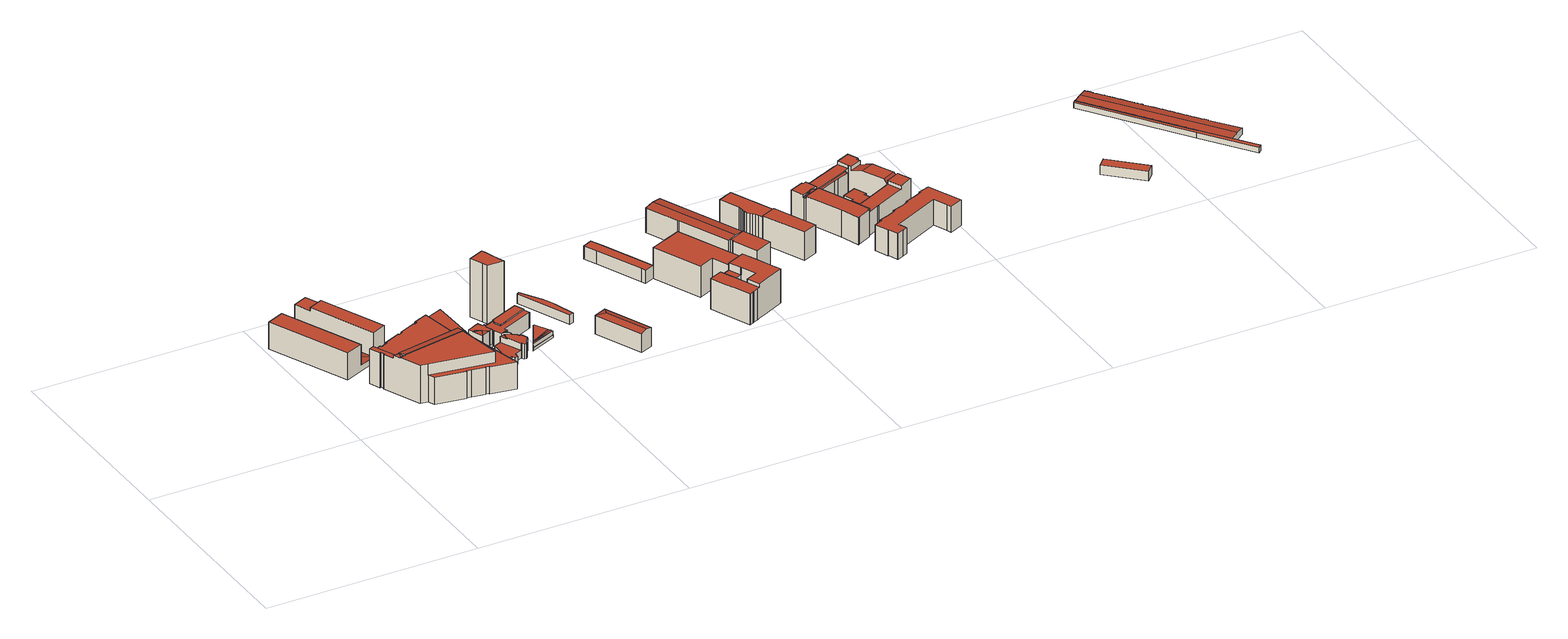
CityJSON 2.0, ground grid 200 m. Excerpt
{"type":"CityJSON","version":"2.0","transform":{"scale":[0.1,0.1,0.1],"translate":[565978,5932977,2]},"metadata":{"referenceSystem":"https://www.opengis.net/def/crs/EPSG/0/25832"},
"CityObjects":{
"building1":{"type":"Building","attributes":{"Gemeindeschluessel":"02000000","Geometrietyp2DReferenz":"3000","function":"31001_1120","roofType":"1000","measuredHeight":28.98,"storeysAboveGround":6},"geometry":[{"type":"MultiSurface","lod":"2","boundaries":[[[0,1,2]],[[3,4,0,2]],[[0,5,6,1]],[[7,8,9,10]],[[11,12,13,14]],[[0,15,5]],[[15,0,4]],[[6,5,16,17]],[[18,19,20,21]],[[2,22,23,3]],[[7,14,13,8]],[[24,12,11,15,4,3,23,25,26]],[[18,21,27,28,29,30,24,26]],[[28,27,31,22,2,1,6]],[[5,15,11,14,7,10,16]],[[24,30,9,8,13,12]],[[30,29,17,16,10,9]],[[29,28,6,17]],[[19,18,26,25]],[[31,27,21,20]],[[31,20,19,25,23,22]]],"semantics":{"surfaces":[{"type":"RoofSurface"},{"type":"WallSurface"},{"type":"GroundSurface"}],"values":[0,0,0,0,0,0,0,0,1,1,1,1,2,1,1,1,1,1,1,1,0]}}]},
"building2":{"type":"Building","attributes":{"Gemeindeschluessel":"02000000","Geometrietyp2DReferenz":"3000","function":"31001_1120","roofType":"1000","measuredHeight":38.18,"storeysAboveGround":10},"geometry":[{"type":"MultiSurface","lod":"2","boundaries":[[[32,33,34,35,36,37,38,39]],[[40,41,42,43]],[[44,41,40]],[[45,46,41,44]],[[46,42,41]],[[47,48,49,50,51,52]],[[53,54,55,56,57,58,59]],[[60,38,37,61]],[[62,35,34,63]],[[63,34,33,64]],[[64,33,32,65]],[[65,32,39,66]],[[67,68,69,70]],[[70,69,71,72]],[[72,71,73,74]],[[74,73,75,76]],[[76,75,77,78]],[[78,77,79,80]],[[80,79,81,82]],[[82,81,83,84]],[[84,83,85,86]],[[86,85,87,88]],[[45,89,90,46]],[[91,48,47,90]],[[46,90,47,52,42]],[[92,93,94,95]],[[96,97,98,99]],[[99,98,100,101]],[[101,100,102,103]],[[103,102,104,105]],[[105,104,106,107]],[[107,106,108,109]],[[110,111,95,112]],[[53,113,114,54]],[[54,114,115,55]],[[116,117,118,119]],[[120,58,57,121]],[[55,115,122,56]],[[123,124,125,126,118,117,127]],[[128,129,89,45,44,40,43,36,35,62]],[[96,99,101,103,105,107,109,110,112,128,62,63,64,65,66,67,70,72,74,76,78,80,82,84,86,88,130,116,119,131,132,133,134,135,120,121,136]],[[108,106,104,102,100,98,97,137,122,115,114,113,92,95,111]],[[137,97,96,136]],[[133,132,125,124]],[[132,131,126,125]],[[136,121,57,56,122,137]],[[131,119,118,126]],[[116,130,138,139,127,117]],[[108,111,110,109]],[[48,91,93,92,113,53,59,49]],[[120,135,50,49,59,58]],[[129,128,112,95,94]],[[43,42,52,51,140,61,37,36]],[[135,134,141,140,51,50]],[[134,133,124,123,142,141]],[[142,123,127,139]],[[138,130,88,87]],[[67,66,39,38,60,68]],[[129,94,93,91,90,89]],[[138,87,85,83,81,79,77,75,73,71,69,68,60,61,140,141,142,139]]],"semantics":{"surfaces":[{"type":"RoofSurface"},{"type":"WallSurface"},{"type":"GroundSurface"}],"values":[0,0,0,0,0,0,0,1,1,1,1,1,1,1,1,1,1,1,1,1,1,1,1,1,1,1,1,1,1,1,1,1,1,1,1,1,1,1,0,1,2,0,1,1,1,1,1,1,1,1,1,1,1,1,1,1,1,1,0,0]}}]},
"building3":{"type":"Building","attributes":{"Gemeindeschluessel":"02000000","Geometrietyp2DReferenz":"3000","function":"31001_2070","roofType":"1000","measuredHeight":17.61,"storeysAboveGround":4},"geometry":[{"type":"MultiSurface","lod":"2","boundaries":[[[143,144,145,146,147,148]],[[149,150,144,143]],[[151,152,153,154]],[[152,155,156,157,153]],[[158,159,160,161]],[[162,163,164,165]],[[166,167,162,165]],[[162,168,163]],[[167,169,168,162]],[[170,171,172]],[[173,174,175,176,170,172]],[[174,177,178,179,175]],[[180,181,182,183,184]],[[185,186,187,188]],[[189,185,188]],[[190,186,185]],[[191,192,193]],[[194,195,196,197]],[[198,199,200]],[[201,202,203]],[[154,204,205,151]],[[147,206,207,148]],[[146,206,147]],[[208,157,156,209]],[[164,155,152,165]],[[159,210,211,160]],[[212,213,214,215]],[[215,214,216,217]],[[198,217,216,218,199]],[[219,220,221,222]],[[223,224,225,226]],[[158,227,210,159]],[[201,178,177,202]],[[228,229,230]],[[173,231,232,174]],[[233,234,230]],[[188,235,189]],[[236,237,229,228]],[[238,239,240]],[[241,184,183,242]],[[243,181,180,244]],[[244,180,184,241]],[[237,245,240]],[[188,245,237,236]],[[246,247,248,249]],[[185,250,190]],[[251,252,253,254]],[[193,255,256,191]],[[257,258,259,260]],[[261,262,263,264]],[[264,263,265,266]],[[267,196,195,268]],[[199,218,269,200]],[[270,197,196,267,271,161,160,211]],[[209,156,155,164,163,168,169,272]],[[273,274,275,276,224,223]],[[242,183,182,277,278,279]],[[185,189,235,234,233,280,203,202,177,174,232]],[[281,192,191,256,258,257]],[[222,221,217,198,200,269,282,283,284,285]],[[286,287,239,238,187,186,190,250,252,251]],[[288,149,143,148,207,289,290]],[[265,263,262,291,259,258,256,255,253,252,250,185,232,231,275,274]],[[286,251,254,281,257,260,292,261,264,266,273,223,226,271,267,268,293,294,219,222,285,288,290,208,209,272,278,277,246,249]],[[295,270,211,210,227,225,224,276]],[[248,247,243,244,241,242,279,296,212,215,217,221,220,280,233,230,229,237,240,239,287]],[[297,282,269,218,216,214,213,205,204,289,207,206,146]],[[208,290,289,204,154,153,157]],[[150,149,288,285,284]],[[278,272,169,167,166,296,279]],[[219,294,179,178,201,203,280,220]],[[293,268,195,194,171,170,176]],[[261,292,291,262]],[[292,260,259,291]],[[281,254,253,255,193,192]],[[246,277,182,181,243,247]],[[248,287,286,249]],[[273,266,265,274]],[[295,276,275,231,173,172]],[[294,293,176,175,179]],[[205,213,212,296,166,165,152,151]],[[194,197,270,295,172,171]],[[271,226,225,227,158,161]],[[283,282,297]],[[297,146,145]],[[188,187,238,240,245]],[[235,188,236,234]],[[230,234,236,228]],[[283,297,145,144,150,284]]],"semantics":{"surfaces":[{"type":"RoofSurface"},{"type":"WallSurface"},{"type":"GroundSurface"}],"values":[0,0,0,0,0,0,0,0,0,0,0,0,0,0,0,0,0,0,0,0,1,1,1,1,1,1,1,1,1,1,1,1,1,1,1,1,1,1,1,1,1,1,1,1,1,1,1,1,1,1,1,1,1,1,1,1,1,1,1,1,1,1,0,2,0,0,0,1,1,1,1,1,1,1,1,1,1,1,1,1,1,1,1,1,1,0,0,0,0]}}]},
"building4":{"type":"Building","attributes":{"Gemeindeschluessel":"02000000","Geometrietyp2DReferenz":"3000","function":"31001_1120","roofType":"1000","measuredHeight":56.13,"storeysAboveGround":15},"geometry":[{"type":"MultiSurface","lod":"2","boundaries":[[[298,299,300,301]],[[301,300,302,303]],[[303,302,304,305]],[[305,304,306,307]],[[307,306,308,309]],[[309,308,310,311]],[[299,298,311,310]],[[311,298,301,303,305,307,309]],[[299,310,308,306,304,302,300]]],"semantics":{"surfaces":[{"type":"WallSurface"},{"type":"GroundSurface"},{"type":"RoofSurface"}],"values":[0,0,0,0,0,0,0,1,2]}}]},
"building5":{"type":"Building","attributes":{"Gemeindeschluessel":"02000000","Geometrietyp2DReferenz":"3000","function":"31001_3290","roofType":"1000","measuredHeight":6.52,"storeysAboveGround":2},"geometry":[{"type":"MultiSurface","lod":"2","boundaries":[[[312,313,314,315]],[[316,317,318]],[[316,319,320,321,317]],[[321,322,317]],[[321,323,324,322]],[[325,326,327,328]],[[329,330,331,332,333]],[[332,334,335,333]],[[332,336,337,334]],[[331,336,332]],[[338,312,315,339]],[[313,316,318,314]],[[340,327,326,341]],[[324,325,328,322]],[[342,343,344,345,346,338,339,347,348,349,340,341,350,351,352,353,354]],[[345,344,343,342,354,337,336,331,330,320,319]],[[315,314,318,317,322,328,327,340,349,348,347,339]],[[323,333,335,352,351]],[[337,354,353,352,335,334]],[[325,324,323,351,350,341,326]],[[321,320,330,329,333,323]],[[316,313,312,338,346,345,319]]],"semantics":{"surfaces":[{"type":"RoofSurface"},{"type":"WallSurface"},{"type":"GroundSurface"}],"values":[0,0,0,0,0,0,0,0,0,0,1,1,1,1,2,1,1,1,1,1,1,1]}}]},
"building6":{"type":"Building","attributes":{"Gemeindeschluessel":"02000000","Geometrietyp2DReferenz":"3000","function":"31001_3290","roofType":"1000","measuredHeight":9,"storeysAboveGround":1},"geometry":[{"type":"MultiSurface","lod":"2","boundaries":[[[355,356,357,358,359,360,361,362]],[[363,364,365,366,367,368,369,370]],[[370,369,356,355]],[[369,368,357,356]],[[368,367,358,357]],[[367,366,359,358]],[[366,365,360,359]],[[365,364,361,360]],[[364,363,362,361]],[[363,370,355,362]]],"semantics":{"surfaces":[{"type":"GroundSurface"},{"type":"RoofSurface"},{"type":"WallSurface"}],"values":[0,1,2,2,2,2,2,2,2,2]}}]},
"building7":{"type":"Building","attributes":{"Gemeindeschluessel":"02000000","Geometrietyp2DReferenz":"3000","function":"31001_2010","roofType":"3200","measuredHeight":19.61,"storeysAboveGround":4},"geometry":[{"type":"MultiSurface","lod":"2","boundaries":[[[371,372,373]],[[374,375,371,373]],[[375,376,372,371]],[[377,373,372,378]],[[378,372,376,379]],[[380,377,378,379]],[[380,379,376,375,374]],[[377,380,374,373]]],"semantics":{"surfaces":[{"type":"RoofSurface"},{"type":"WallSurface"},{"type":"GroundSurface"}],"values":[0,0,0,1,1,2,1,1]}}]},
"building8":{"type":"Building","attributes":{"Gemeindeschluessel":"02000000","Geometrietyp2DReferenz":"3000","function":"51009_1610","roofType":"1000","measuredHeight":12.76},"geometry":[{"type":"MultiSurface","lod":"2","boundaries":[[[381,382,383,384]],[[384,383,385,386]],[[386,385,387,388]],[[389,390,391,392]],[[392,391,393,394]],[[394,393,382,381]],[[395,396,390,389]],[[396,395,388,387]],[[388,395,389,392,394,381,384,386]],[[396,387,385,383,382,393,391,390]]],"semantics":{"surfaces":[{"type":"WallSurface"},{"type":"GroundSurface"},{"type":"RoofSurface"}],"values":[0,0,0,0,0,0,0,0,1,2]}}]},
"building9":{"type":"Building","attributes":{"Gemeindeschluessel":"02000000","Geometrietyp2DReferenz":"3000","function":"31001_2010","roofType":"1000","measuredHeight":33.05,"storeysAboveGround":7},"geometry":[{"type":"MultiSurface","lod":"2","boundaries":[[[397,398,399,400]],[[401,402,403,395]],[[404,405,406,407]],[[400,408,409,397]],[[410,411,412,413]],[[413,412,414,415]],[[415,414,416,417]],[[418,419,420,421]],[[398,422,423,399]],[[424,425,426,427]],[[402,428,429,430,431,432,418,421,433,434,435,436,406,405,437,438,403]],[[439,440,416,414,412,411,441,442,424,427,443,444,445,446,409,408,447,448,449,450]],[[422,451,422,452,453,454,426,425,455,456,457,458,420,419,459,423]],[[401,460,461,462,463,431,430,429,428,402]],[[450,449,448,447,408,400,399,423,459,464,465,466,467,468,469,470]],[[436,435,434,433,421,420,458,457,456,471,472,473,474,475,476,477,478,407,406]],[[479,480,481,482,410,413,415,417,483,484,470,469,468,467,466,465,464,485,486,463,462,461,460,401,395,487,488,404,407,478,477,476,475,474,473,472,471],[489,490,491,490,492,493,494,495,496,497,498,499]],[[403,438,437,405,404,488,487,395]],[[486,485,464,459,419,418,432,431,463]],[[484,483,417,416,440,439,450,470]],[[493,492,490,491,451,422,398,397,409,446]],[[445,444,443,496,495,494,493,446]],[[443,427,426,454,453,499,498,497,496]],[[481,480,479,471,456,455,425,424,442]],[[490,489,499,453,452,422,451,491]],[[410,482,481,442,441,411]]],"semantics":{"surfaces":[{"type":"RoofSurface"},{"type":"WallSurface"},{"type":"GroundSurface"}],"values":[0,1,1,1,1,1,1,1,1,1,0,0,0,1,1,1,2,1,1,1,1,1,1,1,1,1]}}]},
"building10":{"type":"Building","attributes":{"Gemeindeschluessel":"02000000","Geometrietyp2DReferenz":"3000","function":"31001_2010","roofType":"3100","measuredHeight":24.82,"storeysAboveGround":7},"geometry":[{"type":"MultiSurface","lod":"2","boundaries":[[[500,501,502,503,504,505,506]],[[504,507,508,505]],[[509,503,502,510]],[[510,502,501,511]],[[511,501,500,512]],[[513,508,507,514]],[[515,506,505,508,513]],[[512,500,506,515]],[[514,507,504,503,509]],[[514,509,510,511,512,515,513]]],"semantics":{"surfaces":[{"type":"RoofSurface"},{"type":"WallSurface"},{"type":"GroundSurface"}],"values":[0,0,1,1,1,1,1,1,1,2]}}]},
"building11":{"type":"Building","attributes":{"Gemeindeschluessel":"02000000","Geometrietyp2DReferenz":"3000","function":"31001_2140","roofType":"1000","measuredHeight":24.05,"storeysAboveGround":6},"geometry":[{"type":"MultiSurface","lod":"2","boundaries":[[[516,517,518,519]],[[519,518,520,521]],[[520,518,517,522,523,524]],[[516,519,521,509,514,525]],[[509,521,520,524]],[[516,525,522,517]],[[525,514,523,522]],[[514,509,524,523]]],"semantics":{"surfaces":[{"type":"WallSurface"},{"type":"RoofSurface"},{"type":"GroundSurface"}],"values":[0,0,1,2,0,0,0,0]}}]},
"building12":{"type":"Building","attributes":{"Gemeindeschluessel":"02000000","Geometrietyp2DReferenz":"3000","function":"31001_1110","roofType":"1000","measuredHeight":24.93,"storeysAboveGround":6},"geometry":[{"type":"MultiSurface","lod":"2","boundaries":[[[526,527,528,529]],[[529,528,530,531]],[[531,530,532,533]],[[534,535,536,537]],[[537,536,538,539]],[[539,538,540,541]],[[541,540,542,543]],[[543,542,544,545]],[[545,544,546,547]],[[548,549,550,551]],[[551,550,552,553]],[[553,552,554,555]],[[555,554,527,526]],[[556,557,558,559]],[[559,558,560,561]],[[535,534,533,532]],[[561,560,549,548]],[[547,546,557,556]],[[547,556,559,561,548,551,553,555,526,529,531,533,534,537,539,541,543,545]],[[557,546,544,542,540,538,536,535,532,530,528,527,554,552,550,549,560,558]]],"semantics":{"surfaces":[{"type":"WallSurface"},{"type":"GroundSurface"},{"type":"RoofSurface"}],"values":[0,0,0,0,0,0,0,0,0,0,0,0,0,0,0,0,0,0,1,2]}}]},
"building13":{"type":"Building","attributes":{"Gemeindeschluessel":"02000000","Geometrietyp2DReferenz":"3000","function":"31001_1120","roofType":"1000","measuredHeight":27.24,"storeysAboveGround":7},"geometry":[{"type":"MultiSurface","lod":"2","boundaries":[[[562,563,564,565]],[[566,567,568,569]],[[566,565,564,567]],[[567,564,563,568]],[[568,563,562,569]],[[569,562,565,566]]],"semantics":{"surfaces":[{"type":"RoofSurface"},{"type":"GroundSurface"},{"type":"WallSurface"}],"values":[0,1,2,2,2,2]}}]},
"building14":{"type":"Building","attributes":{"Gemeindeschluessel":"02000000","Geometrietyp2DReferenz":"3000","function":"31001_1120","roofType":"1000","measuredHeight":28.28,"storeysAboveGround":7},"geometry":[{"type":"MultiSurface","lod":"2","boundaries":[[[570,571,572,573,574,575,576,577]],[[578,579,580,581]],[[582,583,579,578]],[[584,585,586,579,583]],[[586,587,580,579]],[[588,589,590,591,592,593]],[[594,595,596,597,589,588]],[[598,599,595,594]],[[600,601,602,603,604,605]],[[606,607,608,609,610,611]],[[612,613,614]],[[615,577,576,616]],[[616,576,575,617]],[[617,575,574,618]],[[580,572,571,581]],[[584,619,620,585]],[[621,622,623,624]],[[625,626,627,628]],[[628,627,629,630]],[[630,629,631,632]],[[632,631,633,634]],[[634,633,635,636]],[[610,637,638,611]],[[639,640,641,642]],[[642,641,643,644]],[[644,643,645,646]],[[612,647,648,613]],[[649,650,651,652]],[[652,651,653,654]],[[654,653,655,656]],[[656,655,657,658]],[[659,660,661,662]],[[663,664,665,666]],[[666,665,667,668]],[[668,667,669,670]],[[670,669,671,672]],[[672,671,673,674]],[[674,673,675,676]],[[677,678,679,680]],[[592,681,682,593]],[[683,591,590,684]],[[685,597,596,686]],[[598,603,602,599]],[[687,600,605,688]],[[689,609,608,690]],[[690,608,607,691]],[[692,693,694,695,582,578,581,571,570,577,615]],[[696,614,613,648,650,649,697,698,699,700,586,585,620]],[[701,702,703,704,705,604,603,598,594,588,593,682,706,707]],[[708,709,659,662,710,711,639,642,644,646,712,621,624,713,695,694,693,692,615,616,617,618,714,625,628,630,632,634,636,715,716,663,666,668,670,672,674,676,717,718,683,684,719,685,686,720,721,722],[704,703,702,701,707,723,724,725,726,689,690,691,727,700,699,698,697,649,652,654,656,658,728,729,705]],[[713,624,623,619,584,583,582,695]],[[635,730,680,679,664,663,716,715,636]],[[725,724,723,707,706,678,677,731,732]],[[639,711,710,662,661,733,734,735,640]],[[657,736,688,605,604,705,729,728,658]],[[659,709,708,722,601,600,687,737,660]],[[738,681,592,591,683,718,717,676,675]],[[595,599,602,601,722,721,720,686,596]],[[589,597,685,719,684,590]],[[637,610,609,689,726,725,732]],[[700,727,691,607,606,587,586]],[[712,646,645,739,622,621]],[[740,735,734,647,612,614,696]],[[572,580,587,606,611,638,741,573]],[[574,573,741,626,625,714,618]],[[678,706,682,681,738,675,673,671,669,667,665,664,679]],[[734,733,661,660,737,687,688,736,657,655,653,651,650,648,647]],[[638,637,732,731,677,680,730,635,633,631,629,627,626,741]],[[623,622,739,645,643,641,640,735,740,696,620,619]]],"semantics":{"surfaces":[{"type":"RoofSurface"},{"type":"WallSurface"},{"type":"GroundSurface"}],"values":[0,0,0,0,0,0,0,0,0,0,0,1,1,1,1,1,1,1,1,1,1,1,1,1,1,1,1,1,1,1,1,1,1,1,1,1,1,1,1,1,1,1,1,1,1,1,1,1,1,2,1,1,1,1,1,1,1,1,1,1,1,1,1,1,1,0,0,0,0]}}]},
"building15":{"type":"Building","attributes":{"Gemeindeschluessel":"02000000","Geometrietyp2DReferenz":"3000","function":"31001_1120","roofType":"1000","measuredHeight":24.72,"storeysAboveGround":7},"geometry":[{"type":"MultiSurface","lod":"2","boundaries":[[[742,743,744,745,746,747,748,749,750,751,752,753,754,755,756,757,758,759,760,761,762,763,764,765,766,767,768,769]],[[770,771,772,773,774,775,776,777,778,779,780,781,782,783,784,785,786,787,788,789,790,791,792,793,794,795,796,797]],[[797,796,743,742]],[[796,795,744,743]],[[795,794,745,744]],[[794,793,746,745]],[[793,792,747,746]],[[792,791,748,747]],[[791,790,749,748]],[[790,789,750,749]],[[789,788,751,750]],[[788,787,752,751]],[[787,786,753,752]],[[786,785,754,753]],[[785,784,755,754]],[[784,783,756,755]],[[783,782,757,756]],[[782,781,758,757]],[[781,780,759,758]],[[780,779,760,759]],[[779,778,761,760]],[[778,777,762,761]],[[777,776,763,762]],[[776,775,764,763]],[[775,774,765,764]],[[774,773,766,765]],[[773,772,767,766]],[[772,771,768,767]],[[771,770,769,768]],[[770,797,742,769]]],"semantics":{"surfaces":[{"type":"GroundSurface"},{"type":"RoofSurface"},{"type":"WallSurface"}],"values":[0,1,2,2,2,2,2,2,2,2,2,2,2,2,2,2,2,2,2,2,2,2,2,2,2,2,2,2,2,2]}}]},
"building16":{"type":"Building","attributes":{"Gemeindeschluessel":"02000000","Geometrietyp2DReferenz":"3000","function":"51009_1610","roofType":"1000","measuredHeight":9},"geometry":[{"type":"MultiSurface","lod":"2","boundaries":[[[798,799,800,801,802,803,804,805]],[[806,807,808,809,810,811,812,813]],[[813,812,799,798]],[[812,811,800,799]],[[811,810,801,800]],[[810,809,802,801]],[[809,808,803,802]],[[808,807,804,803]],[[807,806,805,804]],[[806,813,798,805]]],"semantics":{"surfaces":[{"type":"GroundSurface"},{"type":"RoofSurface"},{"type":"WallSurface"}],"values":[0,1,2,2,2,2,2,2,2,2]}}]},
"building17":{"type":"Building","attributes":{"Gemeindeschluessel":"02000000","Geometrietyp2DReferenz":"3000","function":"51009_1750","roofType":"1000","measuredHeight":9},"geometry":[{"type":"MultiSurface","lod":"2","boundaries":[[[814,815,816,817]],[[818,819,820,821]],[[821,820,815,814]],[[820,819,816,815]],[[819,818,817,816]],[[818,821,814,817]]],"semantics":{"surfaces":[{"type":"GroundSurface"},{"type":"RoofSurface"},{"type":"WallSurface"}],"values":[0,1,2,2,2,2]}}]},
"building18":{"type":"Building","attributes":{"Gemeindeschluessel":"02000000","Geometrietyp2DReferenz":"3000","function":"51009_1610","roofType":"1000","measuredHeight":5.81},"geometry":[{"type":"MultiSurface","lod":"2","boundaries":[[[822,823,824,825]],[[825,824,826,827]],[[828,829,830,826,824,823]],[[831,832,822,825,827,833]],[[833,827,826,830]],[[822,832,828,823]],[[832,831,829,828]],[[831,833,830,829]]],"semantics":{"surfaces":[{"type":"WallSurface"},{"type":"RoofSurface"},{"type":"GroundSurface"}],"values":[0,0,1,2,0,0,0,0]}}]},
"building19":{"type":"Building","attributes":{"Gemeindeschluessel":"02000000","Geometrietyp2DReferenz":"3000","function":"31001_2140","roofType":"3100","measuredHeight":7.08,"storeysAboveGround":1},"geometry":[{"type":"MultiSurface","lod":"2","boundaries":[[[834,835,836,837,838,839,840,841,842,843,844,845,846,847,848,849,850,851,852,853,854,855,856,857,858,859,860,861,862,863,864,865,866,867,868,869,870,871,872,873,874,875,876,877,878,879,880,881,882,883,884,885,886,887,888,889,890,891,892,893,894,895,896,897,898,899,900,901,902,903,904,905,906,907,908,909,910,911]],[[909,912,913,914,915,916,917,918,919,920,921,922,923,924,925,926,927,928,929,930,931,932,933,934,935,936,937,938,939,940,941,942,943,944,945,946,947,948,949,950,951,952,953,954,955,956,957,958,959,960,961,962,963,964,965,966,967,968,969,970,971,972,973,974,975,976,977,978,979,980,981,982,983,910]],[[984,908,907,985]],[[985,907,906,986]],[[986,906,905,987]],[[987,905,904,988]],[[988,904,903,989]],[[989,903,902,990]],[[990,902,901,991]],[[991,901,900,992]],[[992,900,899,993]],[[993,899,898,994]],[[994,898,897,995]],[[995,897,896,996]],[[996,896,895,997]],[[997,895,894,998]],[[998,894,893,999]],[[999,893,892,1000]],[[1000,892,891,1001]],[[1001,891,890,1002]],[[1002,890,889,1003]],[[1003,889,888,1004]],[[1004,888,887,1005]],[[1005,887,886,1006]],[[1006,886,885,1007]],[[1007,885,884,1008]],[[1008,884,883,1009]],[[1009,883,882,1010]],[[1010,882,881,1011]],[[1011,881,880,1012]],[[1012,880,879,1013]],[[1013,879,878,1014]],[[1014,878,877,1015]],[[1015,877,876,1016]],[[1016,876,875,1017]],[[1017,875,874,1018]],[[1018,874,873,1019]],[[1019,873,872,1020]],[[1020,872,871,1021]],[[1021,871,870,1022]],[[1022,870,869,1023]],[[1023,869,868,1024]],[[1024,868,867,1025]],[[1025,867,866,1026]],[[1026,866,865,1027]],[[1027,865,864,1028]],[[1028,864,863,1029]],[[1029,863,862,1030]],[[1030,862,861,1031]],[[1031,861,860,1032]],[[1032,860,859,1033]],[[1033,859,858,1034]],[[1034,858,857,1035]],[[1035,857,856,1036]],[[1036,856,855,1037]],[[1037,855,854,1038]],[[1038,854,853,1039]],[[1039,853,852,1040]],[[1040,852,851,1041]],[[1041,851,850,1042]],[[1042,850,849,1043]],[[1043,849,848,1044]],[[1044,848,847,1045]],[[1045,847,846,1046]],[[1046,846,845,1047]],[[1047,845,844,1048]],[[1048,844,843,1049]],[[1049,843,842,1050]],[[1050,842,841,1051]],[[1051,841,840,1052]],[[1052,840,839,1053]],[[1053,839,838,1054]],[[1054,838,837,1055]],[[1055,837,836,1056]],[[1056,836,835,1057]],[[1057,835,834,1058]],[[1058,834,911,1059]],[[1060,983,982,1061]],[[1061,982,981,1062]],[[1062,981,980,1063]],[[1063,980,979,1064]],[[1064,979,978,1065]],[[1065,978,977,1066]],[[1066,977,976,1067]],[[1067,976,975,1068]],[[1068,975,974,1069]],[[1069,974,973,1070]],[[1070,973,972,1071]],[[1071,972,971,1072]],[[1072,971,970,1073]],[[1073,970,969,1074]],[[1074,969,968,1075]],[[1075,968,967,1076]],[[1076,967,966,1077]],[[1077,966,965,1078]],[[1078,965,964,1079]],[[1079,964,963,1080]],[[1080,963,962,1081]],[[1081,962,961,1082]],[[1082,961,960,1083]],[[1083,960,959,1084]],[[1084,959,958,1085]],[[1085,958,957,1086]],[[1086,957,956,1087]],[[1087,956,955,1088]],[[1088,955,954,1089]],[[1089,954,953,1090]],[[1090,953,952,1091]],[[1091,952,951,1092]],[[1092,951,950,1093]],[[1093,950,949,1094]],[[1094,949,948,1095]],[[1095,948,947,1096]],[[1096,947,946,1097]],[[1097,946,945,1098]],[[1098,945,944,1099]],[[1099,944,943,1100]],[[1100,943,942,1101]],[[1101,942,941,1102]],[[1102,941,940,1103]],[[1103,940,939,1104]],[[1104,939,938,1105]],[[1105,938,937,1106]],[[1106,937,936,1107]],[[1107,936,935,1108]],[[1108,935,934,1109]],[[1109,934,933,1110]],[[1110,933,932,1111]],[[1111,932,931,1112]],[[1112,931,930,1113]],[[1113,930,929,1114]],[[1114,929,928,1115]],[[1115,928,927,1116]],[[1116,927,926,1117]],[[1117,926,925,1118]],[[1118,925,924,1119]],[[1119,924,923,1120]],[[1120,923,922,1121]],[[1121,922,921,1122]],[[1122,921,920,1123]],[[1123,920,919,1124]],[[1124,919,918,1125]],[[1125,918,917,1126]],[[1126,917,916,1127]],[[1127,916,915,1128]],[[1128,915,914,1129]],[[1129,914,913,1130]],[[1130,913,912,1131]],[[1131,912,909,908,984]],[[1059,911,910,983,1060]],[[1059,1060,1061,1062,1063,1064,1065,1066,1067,1068,1069,1070,1071,1072,1073,1074,1075,1076,1077,1078,1079,1080,1081,1082,1083,1084,1085,1086,1087,1088,1089,1090,1091,1092,1093,1094,1095,1096,1097,1098,1099,1100,1101,1102,1103,1104,1105,1106,1107,1108,1109,1110,1111,1112,1113,1114,1115,1116,1117,1118,1119,1120,1121,1122,1123,1124,1125,1126,1127,1128,1129,1130,1131,984,985,986,987,988,989,990,991,992,993,994,995,996,997,998,999,1000,1001,1002,1003,1004,1005,1006,1007,1008,1009,1010,1011,1012,1013,1014,1015,1016,1017,1018,1019,1020,1021,1022,1023,1024,1025,1026,1027,1028,1029,1030,1031,1032,1033,1034,1035,1036,1037,1038,1039,1040,1041,1042,1043,1044,1045,1046,1047,1048,1049,1050,1051,1052,1053,1054,1055,1056,1057,1058]]],"semantics":{"surfaces":[{"type":"RoofSurface"},{"type":"WallSurface"},{"type":"GroundSurface"}],"values":[0,0,1,1,1,1,1,1,1,1,1,1,1,1,1,1,1,1,1,1,1,1,1,1,1,1,1,1,1,1,1,1,1,1,1,1,1,1,1,1,1,1,1,1,1,1,1,1,1,1,1,1,1,1,1,1,1,1,1,1,1,1,1,1,1,1,1,1,1,1,1,1,1,1,1,1,1,1,1,1,1,1,1,1,1,1,1,1,1,1,1,1,1,1,1,1,1,1,1,1,1,1,1,1,1,1,1,1,1,1,1,1,1,1,1,1,1,1,1,1,1,1,1,1,1,1,1,1,1,1,1,1,1,1,1,1,1,1,1,1,1,1,1,1,1,1,1,1,1,1,2]}}]}
},
"vertices":[
[541,997,124],[311,1528,124],[232,1493,111],[496,885,111],[497,885,111],[391,1563,111],[391,1562,111],[391,1563,312],[525,1621,312],[461,1770,312],[327,1712,312],[653,952,343],[787,1011,343],[525,1621,343],[391,1563,343],[653,952,111],[327,1712,111],[326,1711,111],[3,1571,53],[3,1571,312],[167,1642,312],[167,1642,53],[232,1493,312],[496,885,312],[787,1011,53],[332,814,312],[332,814,53],[231,1493,53],[391,1562,53],[326,1711,53],[461,1770,53],[231,1493,312],
[501,569,392],[512,574,392],[527,538,392],[516,534,392],[557,439,392],[611,449,392],[506,691,392],[457,670,392],[558,438,421],[598,412,440],[611,449,420],[557,439,420],[585,376,421],[585,375,420],[639,385,420],[639,385,434],[1245,496,434],[1244,507,433],[1243,506,433],[1233,563,426],[611,449,426],[1245,496,313],[1360,517,313],[1469,55,313],[1472,55,313],[1358,538,313],[1346,530,313],[1244,507,313],[506,691,355],[611,449,355],[516,534,59],[527,538,59],[512,574,59],[501,569,59],[457,670,59],[588,726,59],[588,726,355],[595,710,355],[595,710,59],[659,740,355],[659,740,59],[654,749,355],[654,749,59],[811,822,355],[811,822,59],[815,811,355],[815,811,59],[855,828,355],[855,828,59],[849,840,355],[849,840,59],[1010,909,355],[1010,909,59],[1014,900,355],[1014,900,59],[1033,908,355],[1033,908,59],[585,375,428],[639,385,428],[1245,496,428],[1318,80,319],[1318,80,428],[738,173,428],[738,173,319],[1247,44,59],[1247,44,319],[1248,53,319],[1248,53,59],[1214,58,319],[1214,58,59],[1213,49,319],[1213,49,59],[1090,69,319],[1090,69,59],[1043,77,319],[1043,77,59],[1042,68,319],[1042,68,59],[766,113,59],[766,113,319],[738,173,59],[1245,496,319],[1360,517,319],[1469,55,319],[1206,1002,59],[1206,1002,313],[1207,1009,313],[1207,1009,59],[1346,530,59],[1358,538,59],[1472,55,319],[1234,564,313],[1337,583,313],[1355,584,313],[1343,1061,313],[1161,982,313],[667,185,59],[667,185,428],[1026,924,59],[1343,1061,59],[1355,584,59],[1337,583,59],[1233,564,59],[1243,506,59],[1483,6,59],[1483,6,319],[1026,924,355],[1161,982,355],[1233,563,355],[1233,564,355],[1234,564,355],
[1497,780,198],[1566,756,205],[1570,757,205],[1536,778,200],[1517,789,198],[1497,781,198],[1535,697,198],[1538,689,198],[1614,830,131],[1632,838,127],[1594,876,131],[1593,876,131],[1635,889,127],[1601,874,131],[1599,878,131],[1675,381,61],[1660,415,81],[1606,391,81],[1603,350,61],[1646,872,133],[1638,891,118],[1635,889,113],[1632,838,113],[1668,854,113],[1667,854,114],[1646,894,118],[1649,895,114],[1692,662,161],[1691,663,161],[1688,662,161],[1718,595,165],[1723,663,165],[1694,662,161],[1692,661,161],[1710,671,161],[1709,671,161],[1710,669,161],[1757,784,189],[2048,912,189],[2010,999,189],[1736,882,189],[1733,839,189],[1782,627,172],[1787,673,135],[1781,686,135],[1763,649,184],[1770,634,184],[1816,606,135],[1869,529,143],[1889,561,143],[1842,589,143],[1691,663,60],[1691,664,60],[1620,633,60],[1620,632,60],[1654,739,60],[1626,727,60],[1625,726,60],[1709,671,60],[1710,671,60],[1709,672,60],[1593,876,200],[1614,830,200],[1517,789,200],[1497,781,200],[1599,878,29],[1601,874,29],[1660,415,105],[1606,391,105],[1632,838,180],[1632,838,200],[1630,794,200],[1630,794,180],[1654,739,200],[1654,739,180],[1626,727,200],[1674,748,29],[1674,748,180],[1666,744,180],[1666,744,29],[1707,434,29],[1707,434,105],[1704,394,105],[1704,394,29],[1675,381,105],[1723,677,175],[1723,677,180],[1723,672,180],[1718,595,172],[1723,663,172],[1723,663,180],[1723,663,187],[1770,634,187],[1746,687,175],[1746,687,180],[1775,700,134],[1775,700,180],[1748,688,180],[1733,839,180],[1736,882,180],[2048,912,180],[1757,784,180],[1746,687,184],[2073,856,29],[2073,856,180],[2067,854,180],[2067,854,29],[1816,606,172],[1826,583,29],[1826,583,172],[1841,590,172],[1841,590,29],[1842,589,172],[1869,529,172],[1825,457,29],[1825,457,172],[1825,450,172],[1825,450,29],[1793,443,29],[1793,443,172],[1781,457,172],[1781,457,29],[1781,466,172],[1781,466,29],[1620,633,29],[1691,664,29],[1625,726,200],[1620,632,105],[1603,350,29],[1649,895,29],[1777,466,29],[1777,466,172],[1776,466,172],[1776,466,105],[2010,999,29],[1668,853,29],[1668,853,180],[1709,672,180],[1889,561,29],[1622,725,200],[1622,725,198],[1539,688,198],[1539,688,29],[1765,722,29],[1765,722,180],[1535,697,29],[1478,824,200],[1478,824,29],[1814,437,172],[1814,437,29],[1692,661,29],[1710,669,29],[1688,662,105],[1668,854,180],[1603,737,200],
[1850,1272,59],[1850,1272,620],[1862,1243,620],[1862,1243,59],[1895,1146,620],[1895,1146,59],[1932,1038,620],[1932,1038,59],[1776,1042,620],[1776,1042,59],[1757,1086,620],[1757,1086,59],[1704,1208,620],[1704,1208,59],
[2143,585,84],[2141,589,84],[1901,485,84],[1897,477,84],[2141,589,120],[1910,500,124],[1901,485,120],[2135,600,122],[2136,600,122],[2132,608,124],[1918,516,120],[2122,625,120],[2122,626,120],[2122,626,123],[2056,745,123],[2043,739,123],[1918,516,123],[2132,608,79],[2136,600,79],[2140,603,91],[2138,611,99],[2122,625,79],[2135,631,80],[2135,632,79],[2145,605,91],[2148,607,80],[2143,585,59],[1897,477,59],[2043,739,59],[2056,745,59],[2145,605,59],[2140,603,59],[2136,600,59],[2135,600,59],[2141,589,59],[1901,485,59],[1910,500,59],[1918,516,59],[2122,626,59],[2122,625,59],[2135,632,59],[2135,631,59],[2148,607,59],
[2426,752,35],[2387,741,35],[2169,1244,35],[2193,1259,35],[2308,1076,35],[2328,1042,35],[2346,1007,35],[2364,953,35],[2364,953,125],[2346,1007,125],[2328,1042,125],[2308,1076,125],[2193,1259,125],[2169,1244,125],[2387,741,125],[2426,752,125],
[2608,520,196],[2641,603,180],[2524,553,180],[2717,106,180],[2775,132,196],[2833,157,180],[2524,553,0],[2641,603,0],[2833,157,0],[2717,106,0],
[3008,1622,24],[3008,1622,151],[3098,1664,151],[3098,1664,24],[3143,1560,151],[3143,1560,24],[3332,1125,151],[3332,1125,24],[3264,1028,24],[3264,1028,151],[3247,1069,151],[3247,1069,24],[3060,1501,151],[3060,1501,24],[3356,1068,24],[3356,1068,151],
[3706,344,283],[3809,388,283],[3759,504,283],[3656,460,283],[3552,615,24],[3552,615,322],[3356,1068,322],[3505,1132,24],[3505,1132,322],[3659,1199,322],[3659,1199,24],[3656,460,320],[3706,344,320],[3738,46,24],[3738,46,320],[3736,44,320],[3736,44,24],[3701,28,320],[3701,28,24],[3697,26,320],[3697,26,24],[3773,511,322],[3773,511,354],[3927,578,354],[3927,578,322],[3809,388,354],[3759,504,354],[3819,84,320],[3819,84,354],[3767,204,354],[3767,204,320],[3583,628,322],[3597,634,322],[3686,673,322],[3700,679,322],[3701,678,322],[3916,604,322],[3855,745,322],[3811,845,322],[3702,1098,322],[3490,1126,322],[3387,1082,322],[3583,290,320],[3645,148,320],[3787,69,320],[3788,69,320],[3766,203,320],[3765,205,320],[3706,343,320],[3705,344,320],[3655,459,320],[3625,446,320],[3624,446,320],[3533,406,320],[3809,389,354],[3868,254,354],[3870,248,354],[3869,248,354],[3919,132,354],[4085,212,354],[4033,333,354],[3978,461,354],[3773,510,354],[3583,628,24],[3597,634,24],[3686,673,24],[3700,679,24],[3773,510,24],[3759,504,24],[3656,460,24],[3655,459,24],[3625,446,24],[3624,446,24],[3533,406,24],[4085,212,24],[4033,333,24],[3978,461,24],[3927,578,24],[3916,604,24],[3855,745,24],[3811,845,24],[3702,1098,24],[3919,132,24],[3819,84,24],[3788,69,24],[3787,69,24],[3645,148,24],[3583,290,24],[3773,511,24],[3701,678,24],[3387,1082,24],[3490,1126,24],[3868,254,24],[3809,388,24],[3809,389,24],[3706,344,24],[3705,344,24],[3706,343,24],[3765,205,24],[3766,203,24],[3767,204,24],[3869,248,24],[3870,248,24],
[3788,1429,270],[3794,1415,270],[3999,940,270],[4016,947,272],[4087,977,281],[3743,1772,281],[3656,1735,270],[4173,1015,270],[3829,1810,270],[4016,947,32],[3999,940,32],[3794,1415,32],[3788,1429,32],[3829,1810,32],[4173,1015,32],[3656,1735,32],
[4122,678,32],[4122,678,273],[4023,916,273],[4023,916,32],[4028,918,273],[4028,918,32],[4287,753,273],[4173,1015,273],[4016,947,273],[4287,753,32],
[4219,1495,61],[4219,1495,311],[4273,1518,311],[4273,1518,61],[4276,1520,311],[4276,1520,61],[4356,1555,311],[4356,1555,61],[4536,1142,61],[4536,1142,311],[4456,1107,311],[4456,1107,61],[4399,1082,311],[4399,1082,61],[4398,1082,311],[4398,1082,61],[4382,1118,311],[4382,1118,61],[4367,1142,311],[4367,1142,61],[4347,1163,311],[4347,1163,61],[4307,1251,61],[4307,1251,311],[4308,1270,311],[4308,1270,61],[4305,1289,311],[4305,1289,61],[4300,1308,311],[4300,1308,61],[4328,1180,61],[4328,1180,311],[4315,1201,311],[4315,1201,61],[4308,1226,311],[4308,1226,61],
[4572,684,320],[4709,743,320],[4536,1142,320],[4399,1082,320],[4399,1082,48],[4536,1142,48],[4709,743,48],[4572,684,48],
[4809,1317,320],[4854,1213,320],[5013,1282,320],[4970,1386,320],[4940,1373,320],[4935,1386,320],[4816,1334,320],[4804,1329,320],[4855,1213,298],[4938,1234,343],[5013,1282,297],[4854,1213,297],[4856,1210,298],[4865,1188,298],[4865,1188,297],[5021,1255,297],[5021,1256,298],[5024,1257,297],[5473,1323,314],[5601,1379,314],[5574,1443,293],[5555,1435,293],[5536,1479,278],[5426,1431,278],[5563,1116,319],[5689,1176,319],[5643,1284,316],[5636,1300,316],[5577,1083,278],[5704,1143,278],[5633,954,319],[5760,1014,319],[5704,1143,319],[5577,1083,319],[5578,1082,319],[5577,1082,319],[5024,1257,278],[5224,1344,278],[5267,1362,278],[5381,1412,278],[5371,1437,278],[5013,1282,278],[5175,890,278],[5179,892,278],[5080,1120,278],[4804,1329,60],[4816,1334,60],[4935,1386,60],[4940,1373,60],[4865,1188,319],[5021,1255,319],[5011,853,60],[5011,853,319],[4867,1185,319],[4867,1185,60],[5086,1437,60],[5086,1437,286],[5102,1444,286],[5102,1444,60],[5168,1473,286],[5168,1473,60],[5211,1491,286],[5211,1491,60],[5260,1512,286],[5260,1512,60],[5278,1520,286],[5278,1520,60],[5371,1437,286],[5013,1282,286],[5211,751,60],[5211,751,319],[5216,739,319],[5216,739,60],[5088,677,319],[5088,677,60],[5075,671,319],[5075,671,60],[5175,890,285],[5179,892,285],[5184,882,60],[5184,882,285],[5211,896,285],[5211,896,60],[5207,905,285],[5207,905,60],[5274,937,285],[5274,937,60],[5286,942,285],[5286,942,60],[5348,817,60],[5348,817,285],[5334,810,285],[5334,810,60],[5377,1563,60],[5377,1563,317],[5395,1571,317],[5395,1571,60],[5498,1616,317],[5498,1616,60],[5533,1536,317],[5533,1536,60],[5534,1535,317],[5534,1535,60],[5542,1516,317],[5542,1516,60],[5523,1508,317],[5523,1508,60],[5414,1457,286],[5414,1457,317],[5369,1560,317],[5369,1560,286],[5536,1479,317],[5426,1431,317],[5555,1435,60],[5574,1443,60],[5636,1300,60],[5643,1284,60],[5633,954,285],[5577,1082,285],[5381,1412,60],[5267,1362,60],[5224,1344,60],[4809,1317,60],[4854,1213,60],[4855,1213,60],[4856,1210,60],[5080,1120,319],[5179,892,60],[5080,1120,60],[5021,1255,60],[5021,1256,60],[5426,1431,60],[5473,1323,60],[5563,1116,60],[5577,1083,60],[5578,1082,60],[5415,1457,317],[5415,1457,60],[5633,954,60],[5583,930,60],[5269,779,60],[5228,760,60],[5024,817,60],[4865,1188,60],[4970,1386,60],[5328,1542,60],[5369,1560,60],[5525,1505,60],[5536,1479,60],[5601,1379,60],[5689,1176,60],[5704,1143,60],[5760,1014,60],[5414,1457,60],[5371,1438,60],[5370,1438,60],[5371,1437,60],[5024,1257,60],[5529,1059,60],[5577,1082,60],[5328,1542,286],[5371,1438,286],[5370,1438,286],[5269,779,285],[5228,760,285],[5228,760,319],[5529,1059,285],[5583,930,285],[5525,1505,317],[5024,817,319],[5175,890,319],[4970,1386,286],
[5832,849,59],[5969,533,59],[5845,479,59],[5828,518,59],[5771,649,59],[5324,435,59],[5332,419,59],[5351,375,59],[5358,357,59],[5314,337,59],[5248,309,59],[5247,309,59],[5208,400,59],[5205,398,59],[5150,523,59],[5218,555,59],[5234,563,59],[5229,575,59],[5336,612,59],[5400,643,59],[5395,654,59],[5502,691,59],[5567,722,59],[5561,734,59],[5668,771,59],[5710,791,59],[5733,802,59],[5728,813,59],[5728,813,306],[5733,802,306],[5710,791,306],[5668,771,306],[5561,734,306],[5567,722,306],[5502,691,306],[5395,654,306],[5400,643,306],[5336,612,306],[5229,575,306],[5234,563,306],[5218,555,306],[5150,523,306],[5205,398,306],[5208,400,306],[5247,309,306],[5248,309,306],[5314,337,306],[5358,357,306],[5351,375,306],[5332,419,306],[5324,435,306],[5771,649,306],[5828,518,306],[5845,479,306],[5969,533,306],[5832,849,306],
[5482,1110,62],[5352,1054,62],[5293,1190,62],[5318,1200,62],[5279,1289,62],[5408,1345,62],[5457,1234,62],[5433,1224,62],[5433,1224,152],[5457,1234,152],[5408,1345,152],[5279,1289,152],[5318,1200,152],[5293,1190,152],[5352,1054,152],[5482,1110,152],
[7766,530,29],[7696,457,29],[7395,743,29],[7466,819,29],[7466,819,119],[7395,743,119],[7696,457,119],[7766,530,119],
[7719,1780,32],[7719,1780,85],[7740,1796,90],[7740,1796,32],[8402,881,89],[8402,881,32],[8374,873,85],[8713,409,85],[8737,427,90],[8713,409,32],[8374,873,32],[8737,427,32],
[7762,1772,89],[7759,1770,89],[7786,1732,89],[7789,1734,89],[7805,1713,89],[7802,1711,89],[7830,1672,89],[7833,1674,89],[7846,1655,89],[7844,1653,89],[7849,1646,89],[7846,1643,88],[7868,1612,88],[7872,1614,89],[7877,1607,89],[7880,1609,89],[7893,1591,89],[7890,1589,89],[7916,1553,89],[7919,1555,89],[7939,1528,89],[7936,1526,89],[7963,1488,89],[7966,1490,89],[7982,1468,89],[7979,1466,89],[8009,1425,89],[8012,1427,89],[8027,1406,89],[8024,1404,89],[8029,1398,89],[8025,1396,88],[8046,1368,88],[8049,1370,89],[8054,1362,89],[8057,1364,89],[8072,1344,89],[8069,1342,89],[8094,1307,89],[8097,1309,89],[8114,1286,89],[8111,1283,89],[8139,1246,88],[8142,1248,89],[8158,1225,89],[8155,1223,88],[8184,1183,88],[8187,1185,89],[8200,1168,89],[8197,1166,88],[8202,1159,88],[8199,1157,88],[8221,1127,88],[8223,1129,88],[8227,1124,88],[8230,1126,89],[8245,1105,89],[8242,1103,88],[8270,1065,88],[8273,1067,89],[8289,1045,89],[8286,1043,88],[8314,1004,88],[8317,1006,89],[8336,980,89],[8333,978,88],[8357,946,88],[8359,947,89],[8376,924,89],[8373,922,88],[8380,914,88],[8377,912,88],[8401,880,88],[8402,881,88],[8586,632,88],[8663,687,98],[7817,1847,98],[7745,1795,89],[8738,742,89],[8550,988,89],[8555,992,89],[8532,1022,89],[8526,1018,89],[8510,1040,89],[8513,1043,89],[8480,1087,89],[8478,1085,89],[8461,1108,89],[8464,1110,89],[8436,1147,89],[8434,1145,89],[8417,1168,89],[8420,1170,89],[8392,1208,89],[8390,1206,89],[8373,1229,89],[8376,1232,89],[8370,1239,89],[8371,1239,89],[8350,1268,89],[8347,1266,89],[8330,1289,89],[8333,1291,89],[8305,1330,89],[8302,1328,89],[8286,1350,89],[8289,1352,89],[8261,1389,89],[8259,1388,89],[8242,1410,89],[8245,1412,89],[8218,1449,89],[8216,1447,89],[8201,1467,89],[8204,1469,89],[8199,1477,89],[8201,1478,89],[8180,1506,89],[8178,1505,89],[8173,1512,89],[8170,1510,89],[8155,1530,89],[8158,1532,89],[8134,1565,89],[8132,1563,89],[8109,1594,89],[8112,1596,89],[8084,1635,89],[8081,1633,89],[8065,1656,89],[8067,1658,89],[8039,1697,89],[8036,1695,89],[8025,1711,89],[8028,1713,89],[8021,1722,89],[8023,1723,89],[8002,1753,88],[8000,1751,89],[7995,1758,89],[7992,1756,89],[7976,1779,89],[7978,1781,89],[7956,1812,89],[7953,1810,89],[7933,1837,89],[7936,1839,89],[7907,1880,89],[7904,1878,89],[7889,1899,89],[8586,632,27],[8402,881,27],[8401,880,27],[8377,912,27],[8380,914,27],[8373,922,27],[8376,924,27],[8359,947,27],[8357,946,27],[8333,978,27],[8336,980,27],[8317,1006,27],[8314,1004,27],[8286,1043,27],[8289,1045,27],[8273,1067,27],[8270,1065,27],[8242,1103,27],[8245,1105,27],[8230,1126,27],[8227,1124,27],[8223,1129,27],[8221,1127,27],[8199,1157,27],[8202,1159,27],[8197,1166,27],[8200,1168,27],[8187,1185,27],[8184,1183,27],[8155,1223,27],[8158,1225,27],[8142,1248,27],[8139,1246,27],[8111,1283,27],[8114,1286,27],[8097,1309,27],[8094,1307,27],[8069,1342,27],[8072,1344,27],[8057,1364,27],[8054,1362,27],[8049,1370,27],[8046,1368,27],[8025,1396,27],[8029,1398,27],[8024,1404,27],[8027,1406,27],[8012,1427,27],[8009,1425,27],[7979,1466,27],[7982,1468,27],[7966,1490,27],[7963,1488,27],[7936,1526,27],[7939,1528,27],[7919,1555,27],[7916,1553,27],[7890,1589,27],[7893,1591,27],[7880,1609,27],[7877,1607,27],[7872,1614,27],[7868,1612,27],[7846,1643,27],[7849,1646,27],[7844,1653,27],[7846,1655,27],[7833,1674,27],[7830,1672,27],[7802,1711,27],[7805,1713,27],[7789,1734,27],[7786,1732,27],[7759,1770,27],[7762,1772,27],[7745,1795,27],[7889,1899,27],[7904,1878,27],[7907,1880,27],[7936,1839,27],[7933,1837,27],[7953,1810,27],[7956,1812,27],[7978,1781,27],[7976,1779,27],[7992,1756,27],[7995,1758,27],[8000,1751,27],[8002,1753,27],[8023,1723,27],[8021,1722,27],[8028,1713,27],[8025,1711,27],[8036,1695,27],[8039,1697,27],[8067,1658,27],[8065,1656,27],[8081,1633,27],[8084,1635,27],[8112,1596,27],[8109,1594,27],[8132,1563,27],[8134,1565,27],[8158,1532,27],[8155,1530,27],[8170,1510,27],[8173,1512,27],[8178,1505,27],[8180,1506,27],[8201,1478,27],[8199,1477,27],[8204,1469,27],[8201,1467,27],[8216,1447,27],[8218,1449,27],[8245,1412,27],[8242,1410,27],[8259,1388,27],[8261,1389,27],[8289,1352,27],[8286,1350,27],[8302,1328,27],[8305,1330,27],[8333,1291,27],[8330,1289,27],[8347,1266,27],[8350,1268,27],[8371,1239,27],[8370,1239,27],[8376,1232,27],[8373,1229,27],[8390,1206,27],[8392,1208,27],[8420,1170,27],[8417,1168,27],[8434,1145,27],[8436,1147,27],[8464,1110,27],[8461,1108,27],[8478,1085,27],[8480,1087,27],[8513,1043,27],[8510,1040,27],[8526,1018,27],[8532,1022,27],[8555,992,27],[8550,988,27],[8738,742,27]
]}
